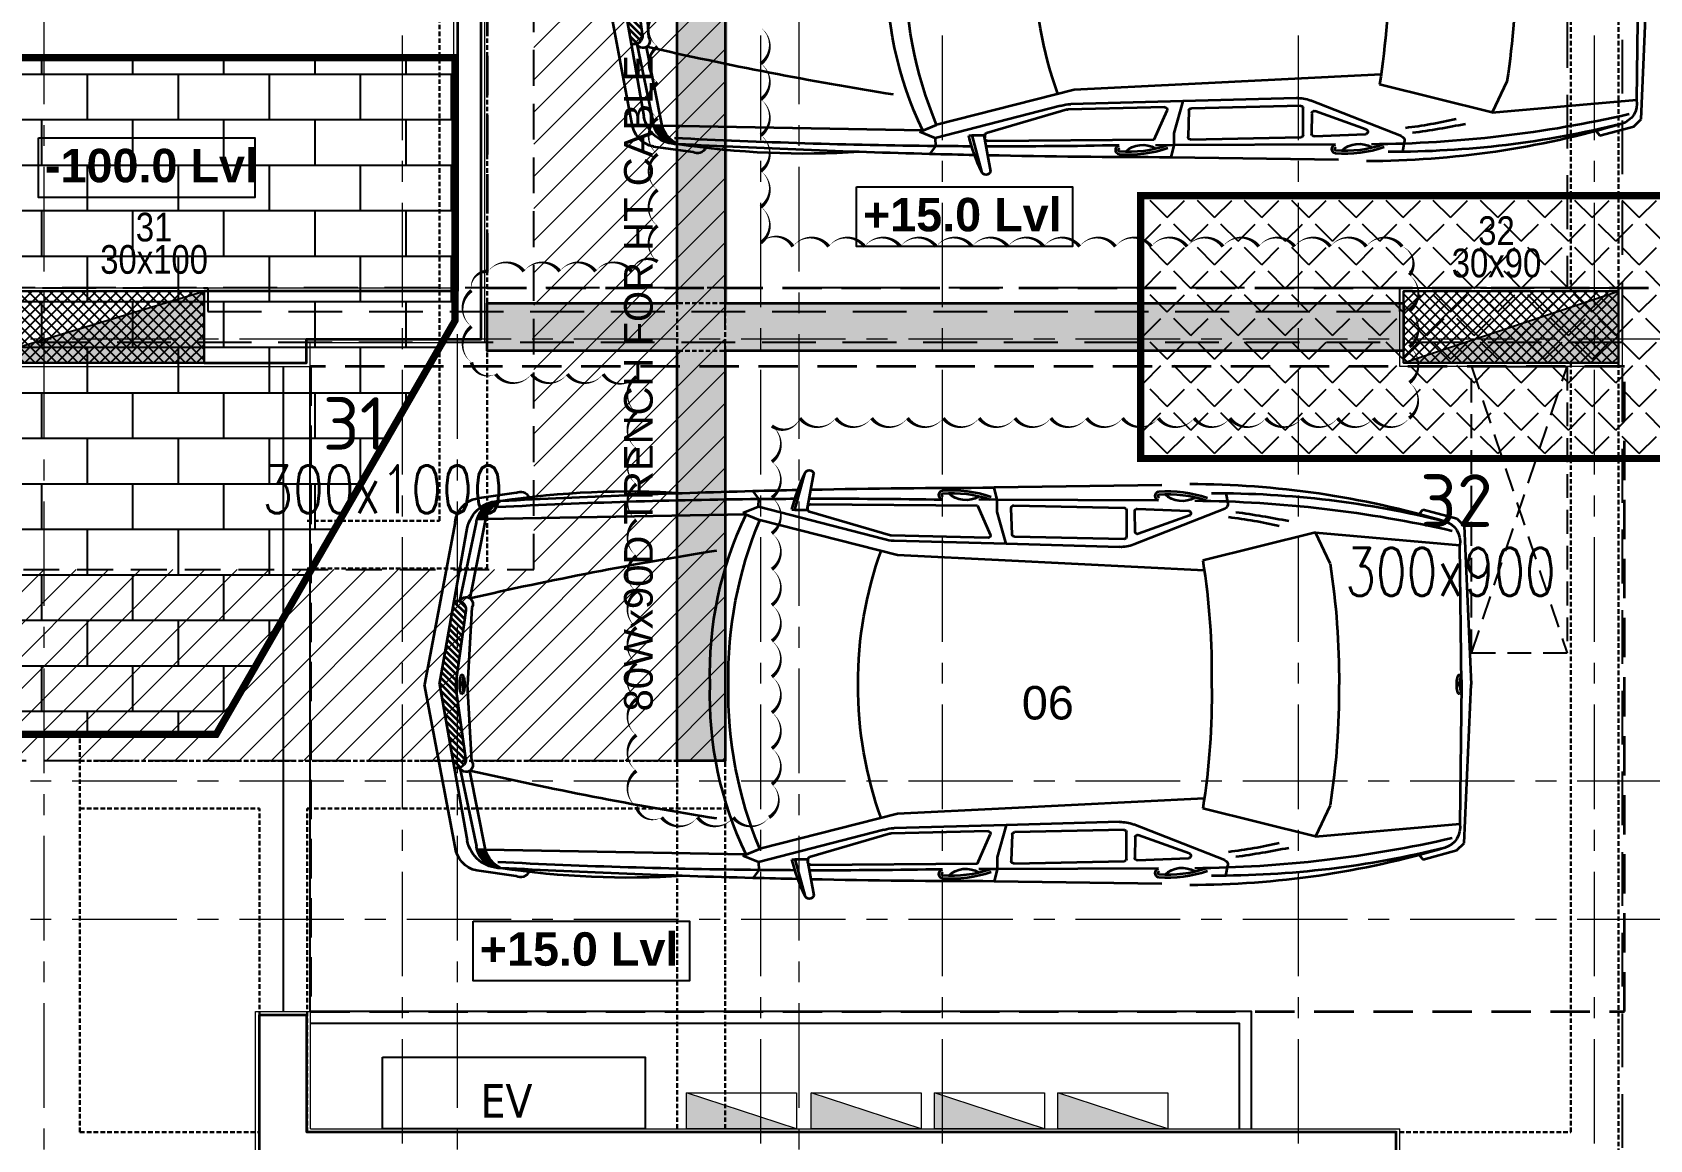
# Model space of a CAD drawing. Header units: millimetres. Extents: x -545754 to 527377, y 134623 to 1871324.
# Drawn here: x 465752 to 472522, y 171085 to 175720 of the extents above; entities that cross this region are included whole.
import ezdxf
from ezdxf.enums import TextEntityAlignment as Align
from ezdxf.xclip import XClip

# ---------------------------------------------------------------- set-up
doc = ezdxf.new("R2010")
doc.units = ezdxf.units.MM
doc.header["$XCLIPFRAME"] = 0
for name, pattern in [('PLINTH BEAM & PILE CAP LEVEL DRAWING   1605.2024$0$CENTER', [2, 1.25, -0.25, 0.25, -0.25]), ('PLINTH BEAM & PILE CAP LEVEL DRAWING   1605.2024$0$DASHDOT', [25.4, 12.7, -6.35, 0, -6.35]), ('PLINTH BEAM & PILE CAP LEVEL DRAWING   1605.2024$0$DASHED', [0.75, 0.5, -0.25]), ('PLINTH BEAM & PILE CAP LEVEL DRAWING   1605.2024$0$HIDDEN', [0.375, 0.25, -0.125]), ('PLINTH BEAM & PILE CAP LEVEL DRAWING   1605.2024$0$HIDDEN2', [4.7625, 3.175, -1.5875])]:
    doc.linetypes.add(name, pattern=pattern)
for name, color, linetype, lineweight in [('Geo Col Hatch', 66, 'Continuous', 5), ('Geo Col Size', 7, 'Continuous', 13), ('Geo Column', 10, 'Continuous', 25), ('Geo-COLUMN-NO', 7, 'Continuous', 30), ('PLINTH BEAM & PILE CAP LEVEL DRAWING   1605.2024$0$-POWER', 8, 'Continuous', 0), ('PLINTH BEAM & PILE CAP LEVEL DRAWING   1605.2024$0$A- WALL', 212, 'Continuous', 35), ('PLINTH BEAM & PILE CAP LEVEL DRAWING   1605.2024$0$A-GRID', 35, 'PLINTH BEAM & PILE CAP LEVEL DRAWING   1605.2024$0$DASHDOT', 5), ('PLINTH BEAM & PILE CAP LEVEL DRAWING   1605.2024$0$A-HATCH', 8, 'Continuous', 5), ('PLINTH BEAM & PILE CAP LEVEL DRAWING   1605.2024$0$A-PARKING', 14, 'Continuous', 35), ('PLINTH BEAM & PILE CAP LEVEL DRAWING   1605.2024$0$A-PLASTER', 22, 'Continuous', 5), ('PLINTH BEAM & PILE CAP LEVEL DRAWING   1605.2024$0$Geo-GRADE BEAM', 1, 'PLINTH BEAM & PILE CAP LEVEL DRAWING   1605.2024$0$HIDDEN2', 30)]:
    doc.layers.add(name, color=color, linetype=linetype, lineweight=lineweight)
for name, color, linetype in [('PLINTH BEAM & PILE CAP LEVEL DRAWING   1605.2024$0$A- COL HATCH', 128, 'Continuous'), ('PLINTH BEAM & PILE CAP LEVEL DRAWING   1605.2024$0$A-COLTEXT', 9, 'Continuous'), ('PLINTH BEAM & PILE CAP LEVEL DRAWING   1605.2024$0$A-DIMENSION', 8, 'Continuous'), ('PLINTH BEAM & PILE CAP LEVEL DRAWING   1605.2024$0$A-NOTS', 8, 'Continuous'), ('PLINTH BEAM & PILE CAP LEVEL DRAWING   1605.2024$0$A-ROOF', 8, 'Continuous'), ('PLINTH BEAM & PILE CAP LEVEL DRAWING   1605.2024$0$A-THIN', 14, 'Continuous'), ('PLINTH BEAM & PILE CAP LEVEL DRAWING   1605.2024$0$GEO-COL', 1, 'Continuous'), ('PLINTH BEAM & PILE CAP LEVEL DRAWING   1605.2024$0$SPILECAP', 128, 'Continuous')]:
    doc.layers.add(name, color=color, linetype=linetype)
doc.styles.add('ISCOPEUR', font='isocpeur.ttf')
doc.styles.add('PLINTH BEAM & PILE CAP LEVEL DRAWING   1605.2024$0$BOLD', font='arialbd.ttf')
doc.styles.add('PLINTH BEAM & PILE CAP LEVEL DRAWING   1605.2024$0$COLTEXT', font='ARIALN.TTF')
doc.styles.add('PLINTH BEAM & PILE CAP LEVEL DRAWING   1605.2024$0$Dimtext', font='arial.ttf')
doc.styles.add('PLINTH BEAM & PILE CAP LEVEL DRAWING   1605.2024$0$Tahoma', font='tahoma.ttf')
doc.styles.add('simplex', font='simplex.shx', dxfattribs={"width": 0.75})
doc.linetypes.add('PLINTH BEAM & PILE CAP LEVEL DRAWING   1605.2024$0$ZIGZAG', pattern='A,0.00254,-5.08,[131,ltypeshp.shx,S=5.08,R=0,X=-5.08,Y=0],-10.16,[131,ltypeshp.shx,S=5.08,R=180,X=5.08,Y=0],-5.08', length=20.32254)
pattern_1 = [(45, (-4759.1833, 45555.23), (-2.24506403, 2.24506403), []), (135, (-4759.1833, 45555.23), (-2.24506403, -2.24506403), [])]

# ---------------------------------------------------------------- blocks, each defined once
blk = doc.blocks.new('PLINTH BEAM & PILE CAP LEVEL DRAWING   1605.2024$0$zw$DF02')
at = {"layer": 'PLINTH BEAM & PILE CAP LEVEL DRAWING   1605.2024$0$Geo-GRADE BEAM', "color": 7, "ltscale": 6}
for p, q in [((5924.9, 33739), (5924.9, 37430)), ((6124.9, 33539), (6124.9, 37430)), ((6920.3, 31195), (6920.3, 37430)), ((7120.3, 31195), (7120.3, 37430)), ((10659.8, 34700), (10659.8, 37430)), ((10859.8, 34700), (10859.8, 37430)), ((6124.9, 34650), (9959.9, 34650)), ((6124.9, 34450), (9959.9, 34450)), ((10659.8, 31180.5), (10659.8, 34400)), ((10859.8, 28950), (10859.8, 34400)), ((5371.2, 33739), (5924.9, 33739)), ((5371.2, 33539), (6124.9, 33539)), ((4419.9, 31180.5), (4419.9, 32845.3)), ((4419.9, 32735), (7131.6, 32735)), ((4419.9, 32535), (5171.2, 32535)), ((5171.2, 31180.5), (5171.2, 32535)), ((5371.2, 31180.5), (5371.2, 32535)), ((5371.2, 32535), (7131.6, 32535)), ((4419.9, 31180.5), (5171.2, 31180.5)), ((5371.2, 31180.5), (10659.8, 31180.5))]:
    blk.add_line(p, q, dxfattribs=at)
blk = doc.blocks.new('PLINTH BEAM & PILE CAP LEVEL DRAWING   1605.2024$0$zw$C37E')
at = {"layer": 'PLINTH BEAM & PILE CAP LEVEL DRAWING   1605.2024$0$SPILECAP', "linetype": 'PLINTH BEAM & PILE CAP LEVEL DRAWING   1605.2024$0$HIDDEN', "ltscale": 35}
h = blk.add_hatch(dxfattribs=at)
h.set_pattern_fill('BRICK', color=85, scale=3, style=0)
h.set_pattern_definition([(0, (-62958.317, 150790.195), (0, 19.05), []), (90, (-62958.317, 150790.195), (-38.1, 2e-15), [19.05, -19.05]), (90, (-62939.267, 150790.195), (-38.1, 2e-15), [-19.05, 19.05])])
h.paths.add_polyline_path([(288.99, 3567.74), (598.99, 3567.74), (598.99, 3457.74), (498.99, 3284.53), (388.99, 3284.53), (288.99, 3457.74)])
h = blk.add_hatch(dxfattribs=at)
h.set_pattern_fill('ANGLE', color=85, scale=2, angle=45, style=0)
h.set_pattern_definition([(45, (0, 0), (-9.87828, 9.87828), [10.16, -3.81]), (135, (0, 0), (-9.87828, -9.87828), [10.16, -3.81])])
h.paths.add_polyline_path([(885.99, 3510), (885.99, 3400), (1195.99, 3400), (1195.99, 3510)])
at = {"layer": 'PLINTH BEAM & PILE CAP LEVEL DRAWING   1605.2024$0$SPILECAP', "color": 4, "linetype": 'PLINTH BEAM & PILE CAP LEVEL DRAWING   1605.2024$0$HIDDEN', "ltscale": 35, "const_width": 3}
for points in [[(288.99, 3567.74), (598.99, 3567.74), (598.99, 3457.74), (498.99, 3284.53), (388.99, 3284.53), (288.99, 3457.74)], [(885.99, 3510), (1195.99, 3510), (1195.99, 3400), (885.99, 3400)]]:
    blk.add_lwpolyline(points, close=True, dxfattribs=at)
at = {"layer": 'PLINTH BEAM & PILE CAP LEVEL DRAWING   1605.2024$0$SPILECAP', "color": 4}
blk.add_lwpolyline([(424.62, 3534.2), (515.13, 3534.2), (515.13, 3509.25), (424.62, 3509.25)], close=True, dxfattribs=at)
at = {"layer": 'PLINTH BEAM & PILE CAP LEVEL DRAWING   1605.2024$0$SPILECAP', "color": 4, "extrusion": (-1.19514e-08, -5.97016e-09, 1), "style": 'PLINTH BEAM & PILE CAP LEVEL DRAWING   1605.2024$0$BOLD'}
blk.add_text('-100.0 Lvl', height=14, rotation=6839.99994, dxfattribs=at).set_placement((427.34, 3515.61, 0))
blk = doc.blocks.new('PLINTH BEAM & PILE CAP LEVEL DRAWING   1605.2024$0$ngfgrid')
at = {"layer": 'PLINTH BEAM & PILE CAP LEVEL DRAWING   1605.2024$0$A-GRID', "linetype": 'PLINTH BEAM & PILE CAP LEVEL DRAWING   1605.2024$0$CENTER', "ltscale": 35}
for p, q in [((77799.36, -151036.89), (77799.36, -146793.69)), ((77949.36, -151036.89), (77949.36, -146793.69)), ((78025.36, -151036.89), (78025.36, -146793.69)), ((78174.36, -151036.89), (78174.36, -146793.69)), ((78298.36, -151036.89), (78298.36, -146793.69)), ((77649.36, -151021.89), (77649.36, -146808.69)), ((77822.36, -151021.89), (77822.36, -146808.69)), ((77965.36, -151021.89), (77965.36, -146808.69)), ((78544.86, -147340.19), (75455.42, -147340.19)), ((78544.86, -147525.19), (75455.42, -147525.19)), ((78544.86, -147583.19), (75455.42, -147583.19))]:
    blk.add_line(p, q, dxfattribs=at)
blk = doc.blocks.new('PLINTH BEAM & PILE CAP LEVEL DRAWING   1605.2024$0$LVDB')
at = {"layer": 'PLINTH BEAM & PILE CAP LEVEL DRAWING   1605.2024$0$-POWER'}
h = blk.add_hatch(color=250, dxfattribs=at)
h.dxf.hatch_style = 1
h.paths.add_polyline_path([(-230, 0), (230, -150), (230, 0)])
at = {"layer": 'PLINTH BEAM & PILE CAP LEVEL DRAWING   1605.2024$0$-POWER', "color": 0}
blk.add_lwpolyline([(-230, 0), (230, 0), (230, -150), (-230, -150)], close=True, dxfattribs=at)
blk.add_lwpolyline([(-230, 0), (230, -150)], dxfattribs=at)
blk = doc.blocks.new('PLINTH BEAM & PILE CAP LEVEL DRAWING   1605.2024$0$TYP COL')
at = {"layer": 'PLINTH BEAM & PILE CAP LEVEL DRAWING   1605.2024$0$A- COL HATCH', "ltscale": 0.3}
h = blk.add_hatch(dxfattribs=at)
h.set_pattern_fill('ANSI37', color=256, style=0)
h.set_pattern_definition(pattern_1)
h.paths.add_polyline_path([(87747.31, -101764.97), (87747.31, -101794.97), (87647.31, -101794.97), (87647.31, -101764.97)])
h = blk.add_hatch(dxfattribs=at)
h.set_pattern_fill('ANSI37', color=256, style=0)
h.set_pattern_definition(pattern_1)
h.paths.add_polyline_path([(88339.31, -101764.97), (88249.31, -101764.97), (88249.31, -101794.97), (88339.31, -101794.97)])
at = {"layer": 'PLINTH BEAM & PILE CAP LEVEL DRAWING   1605.2024$0$GEO-COL', "linetype": 'Continuous', "ltscale": 0.1}
for points in [[(87747.31, -101764.97), (87747.31, -101794.97), (87647.31, -101794.97), (87647.31, -101764.97)], [(88339.31, -101764.97), (88339.31, -101794.97), (88249.31, -101794.97), (88249.31, -101764.97)]]:
    blk.add_lwpolyline(points, close=True, dxfattribs=at)
blk = doc.blocks.new('PLINTH BEAM & PILE CAP LEVEL DRAWING   1605.2024$0$hhn')
at = {"ltscale": 17}
for p, q in [((75065.79, -4234.39), (75127.61, -4222.77)), ((75189.42, -4234.39), (75127.61, -4222.77)), ((75127.61, -4228.45), (75095.86, -4234.07)), ((75102.63, -4238), (75098.27, -4233.65)), ((75104.76, -4237.7), (75100.34, -4233.28)), ((75106.89, -4237.4), (75102.4, -4232.91)), ((75109.02, -4237.11), (75104.46, -4232.55)), ((75111.15, -4236.81), (75106.52, -4232.18)), ((75113.28, -4236.51), (75108.59, -4231.82)), ((75115.41, -4236.21), (75110.65, -4231.46)), ((75117.54, -4235.92), (75112.71, -4231.09)), ((75119.67, -4235.62), (75114.78, -4230.72)), ((75121.8, -4235.32), (75116.84, -4230.36)), ((75123.93, -4235.02), (75118.9, -4229.99)), ((75126.06, -4234.73), (75120.96, -4229.63)), ((75128.39, -4234.62), (75123.03, -4229.26)), ((75131.21, -4235.01), (75125.09, -4228.9)), ((75134.03, -4235.41), (75127.15, -4228.53)), ((75127.61, -4228.45), (75159.36, -4234.07)), ((75136.85, -4235.8), (75129.91, -4228.86)), ((75139.68, -4236.2), (75132.86, -4229.38)), ((75142.5, -4236.59), (75135.81, -4229.9)), ((75145.32, -4236.99), (75138.76, -4230.43)), ((75148.14, -4237.38), (75141.71, -4230.95)), ((75150.97, -4237.77), (75144.66, -4231.47)), ((75153.79, -4238.17), (75147.61, -4231.99)), ((75156.5, -4238.46), (75150.56, -4232.51)), ((75158.24, -4237.77), (75153.51, -4233.04)), ((75159.28, -4236.38), (75156.46, -4233.56)), ((75095.87, -4236.2), (75065.93, -4242.48)), ((75095.86, -4234.07), (75068.18, -4238.97)), ((75098.11, -4238.34), (75095.82, -4236.05)), ((75100.49, -4238.3), (75096.21, -4234.01)), ((75098.25, -4240.79), (75127.61, -4239.13)), ((75099.37, -4238.46), (75127.61, -4234.51)), ((75127.61, -4237.04), (75124.81, -4237.59)), ((75155.85, -4238.46), (75127.61, -4234.51)), ((75127.61, -4236.12), (75127.61, -4237.04)), ((75127.61, -4236.12), (75127.61, -4237.04)), ((75127.61, -4237.04), (75130.41, -4237.59)), ((75156.96, -4240.79), (75127.61, -4239.13)), ((75159.35, -4236.2), (75189.29, -4242.48)), ((75159.36, -4234.07), (75187.04, -4238.97)), ((75054.62, -4257.69), (75056.69, -4242.63)), ((75061.21, -4247.58), (75059.72, -4246.09)), ((75061.69, -4247.25), (75060.09, -4245.65)), ((75062.2, -4246.95), (75060.48, -4245.23)), ((75062.73, -4246.67), (75060.9, -4244.84)), ((75063.28, -4246.41), (75061.34, -4244.47)), ((75063.86, -4246.18), (75061.8, -4244.12)), ((75064.47, -4245.98), (75062.29, -4243.8)), ((75062.8, -4345.24), (75064.61, -4245.93)), ((75064.62, -4245.32), (75062.81, -4243.51)), ((75064.63, -4244.52), (75063.35, -4243.24)), ((75064.64, -4243.73), (75063.92, -4243)), ((75064.66, -4242.93), (75064.52, -4242.8)), ((75064.61, -4245.93), (75094.73, -4239.98)), ((75064.61, -4245.93), (75064.66, -4242.76)), ((75064.61, -4245.93), (75064.61, -4245.93)), ((75190.61, -4245.93), (75160.48, -4239.98)), ((75190.61, -4245.93), (75190.55, -4242.76)), ((75197.39, -4250.2), (75190.57, -4243.38)), ((75193.84, -4247.46), (75190.58, -4244.2)), ((75192.01, -4246.44), (75190.59, -4245.03)), ((75190.73, -4245.97), (75190.61, -4245.85)), ((75192.42, -4345.24), (75190.61, -4245.93)), ((75190.61, -4245.93), (75190.61, -4245.93)), ((75197.1, -4249.11), (75190.84, -4242.84)), ((75196.54, -4247.73), (75192.21, -4243.41)), ((75200.59, -4257.69), (75198.53, -4242.63)), ((75057.81, -4251.46), (75057.67, -4251.33)), ((75058.11, -4250.95), (75057.76, -4250.6)), ((75058.42, -4250.45), (75057.89, -4249.92)), ((75058.75, -4249.98), (75058.06, -4249.28)), ((75059.11, -4249.53), (75058.26, -4248.68)), ((75059.49, -4249.09), (75058.5, -4248.11)), ((75059.89, -4248.68), (75058.77, -4247.56)), ((75060.31, -4248.3), (75059.06, -4247.05)), ((75060.75, -4247.93), (75059.38, -4246.55)), ((75197.53, -4251.15), (75196.73, -4250.36)), ((75059.94, -4349.98), (75062.31, -4344.06)), ((75062.31, -4344.06), (75064.97, -4350.51)), ((75192.9, -4344.06), (75190.24, -4350.51)), ((75195.27, -4349.98), (75192.9, -4344.06)), ((75056.9, -4350.08), (75053.87, -4347.83)), ((75059.94, -4349.98), (75056.9, -4350.08)), ((75072.25, -4397.75), (75059.94, -4349.98)), ((75078.32, -4402.94), (75064.97, -4350.51)), ((75176.89, -4402.94), (75190.24, -4350.51)), ((75182.97, -4397.75), (75195.27, -4349.98)), ((75195.27, -4349.98), (75198.31, -4350.08)), ((75198.31, -4350.08), (75201.35, -4347.83)), ((75060.99, -4362.73), (75061.01, -4363.89)), ((75194.23, -4362.73), (75194.21, -4363.89)), ((75061.01, -4363.89), (75047.2, -4367.58)), ((75061.09, -4368.51), (75047.26, -4371.05)), ((75061.01, -4368.83), (75059.86, -4368.83)), ((75061.01, -4363.89), (75061.09, -4368.51)), ((75194.21, -4363.89), (75194.13, -4368.51)), ((75194.13, -4368.51), (75207.95, -4371.05)), ((75194.21, -4363.89), (75208.01, -4367.58)), ((75194.21, -4368.83), (75195.35, -4368.83)), ((75058.95, -4369.76), (75059.39, -4433.39)), ((75070.79, -4400.3), (75061.88, -4369.47)), ((75184.42, -4400.3), (75193.34, -4369.47)), ((75196.27, -4369.76), (75195.83, -4433.39)), ((75071.71, -4437.44), (75070.84, -4400.55)), ((75074.07, -4444.3), (75072.93, -4401.66)), ((75080.37, -4443.99), (75078.32, -4402.94)), ((75174.85, -4443.99), (75176.89, -4402.94)), ((75181.15, -4444.3), (75182.29, -4401.66)), ((75183.5, -4437.44), (75184.38, -4400.55)), ((75057.22, -4440.9), (75057.19, -4433.94)), ((75059.39, -4433.39), (75070.42, -4438.29)), ((75195.83, -4433.39), (75184.79, -4438.29)), ((75197.99, -4440.9), (75198.03, -4433.94)), ((75051.69, -4503.62), (75052.61, -4439.8)), ((75057.28, -4440.9), (75052.61, -4439.8)), ((75057.55, -4502.44), (75057.22, -4440.9)), ((75061.86, -4440.9), (75057.28, -4440.9)), ((75074.07, -4444.3), (75061.86, -4440.9)), ((75181.15, -4444.3), (75193.36, -4440.9)), ((75193.36, -4440.9), (75197.94, -4440.9)), ((75197.66, -4502.44), (75197.99, -4440.9)), ((75197.94, -4440.9), (75202.61, -4439.8)), ((75203.52, -4503.62), (75202.61, -4439.8)), ((75059.41, -4447.25), (75060.28, -4489.27)), ((75070.47, -4446.66), (75060.42, -4446.32)), ((75072.22, -4489.26), (75071.29, -4447.58)), ((75075.23, -4487.57), (75074.07, -4444.3)), ((75084.15, -4519.85), (75080.37, -4443.99)), ((75171.07, -4519.85), (75174.85, -4443.99)), ((75179.99, -4487.57), (75181.15, -4444.3)), ((75183, -4489.26), (75183.93, -4447.58)), ((75184.75, -4446.66), (75194.8, -4446.32)), ((75195.81, -4447.25), (75194.93, -4489.27)), ((75061.2, -4490.17), (75071.3, -4490.17)), ((75194.02, -4490.17), (75183.92, -4490.17)), ((75060.64, -4494.33), (75061.43, -4513.88)), ((75060.66, -4527.66), (75074.28, -4492.95)), ((75069.39, -4493.48), (75061.57, -4493.37)), ((75063.2, -4514.16), (75070.24, -4494.71)), ((75194.55, -4527.66), (75180.94, -4492.95)), ((75192.02, -4514.16), (75184.98, -4494.71)), ((75185.83, -4493.48), (75193.65, -4493.37)), ((75194.57, -4494.33), (75193.79, -4513.88)), ((75069.74, -4562.17), (75080.4, -4519.27)), ((75185.47, -4562.17), (75174.82, -4519.27)), ((75054.73, -4528.09), (75058.63, -4528.8)), ((75200.48, -4528.09), (75196.59, -4528.8)), ((75081.57, -4567.83), (75069.74, -4562.17)), ((75069.74, -4562.17), (75074.49, -4617.19)), ((75173.65, -4567.83), (75185.47, -4562.17)), ((75185.47, -4562.17), (75180.73, -4617.19)), ((75062.64, -4601.76), (75060.94, -4603.26)), ((75060.94, -4603.26), (75064.43, -4616.13)), ((75194.28, -4603.26), (75190.79, -4616.13)), ((75192.58, -4601.76), (75194.28, -4603.26)), ((75064.43, -4616.13), (75067.14, -4618.92)), ((75067.14, -4618.92), (75127.61, -4621.58)), ((75127.61, -4617.91), (75074.49, -4617.19)), ((75127.61, -4616.99), (75124.81, -4617.55)), ((75127.61, -4616.08), (75127.61, -4616.99)), ((75127.61, -4616.08), (75127.61, -4616.99)), ((75127.61, -4616.99), (75130.41, -4617.55)), ((75127.61, -4617.91), (75180.73, -4617.19)), ((75188.08, -4618.92), (75127.61, -4621.58)), ((75190.79, -4616.13), (75188.08, -4618.92))]:
    blk.add_line(p, q, dxfattribs=at)
at = {"color": 22, "linetype": 'PLINTH BEAM & PILE CAP LEVEL DRAWING   1605.2024$0$DASHED', "ltscale": 30}
blk.add_lwpolyline([(75006.47, -4679.96), (75006.47, -4179.28), (75252.26, -4179.28), (75252.26, -4679.96)], close=True, dxfattribs=at)
at = {"ltscale": 17}
for centre, radius, start, end in [((75066.81, -4244.67), 10.32, 95.6365, 168.63725), ((75070.67, -4251.76), 13.03, 101.02217, 180.16124), ((75096.91, -4238.58), 2.59, 113.66332, 301.36879), ((75099.03, -4235.13), 3.34, 161.60124, 275.77498), ((75124.25, -4237), 0.307, 120.31833, 179.23625), ((75124.25, -4237), 0.308, 179.22984, 238.07695), ((75125.87, -4234.4), 3.37, 238.11042, 255.1813), ((75125.8, -4239.64), 3.37, 103.25127, 120.33597), ((75126.99, -4230.15), 7.76, 255.18346, 263.30333), ((75126.81, -4243.91), 7.76, 95.13392, 103.25858), ((75127.79, -4223.34), 14.62, 263.30508, 269.27176), ((75127.42, -4250.77), 14.64, 89.27014, 95.13237), ((75127.8, -4250.77), 14.64, 84.86764, 90.72987), ((75127.42, -4223.34), 14.62, 270.72823, 276.69492), ((75128.41, -4243.91), 7.76, 76.74143, 84.86609), ((75128.22, -4230.15), 7.76, 276.69667, 284.81654), ((75129.42, -4239.64), 3.37, 59.66283, 76.75382), ((75129.34, -4234.4), 3.37, 284.8187, 301.88958), ((75130.96, -4237), 0.307, 0.76375, 59.68167), ((75130.96, -4237), 0.308, 301.92305, 0.77014), ((75156.18, -4235.13), 3.34, 264.22589, 18.3964), ((75158.31, -4238.58), 2.59, 238.63208, 66.3358), ((75184.55, -4251.76), 13.03, 359.8388, 78.97727), ((75188.41, -4244.67), 10.32, 11.36278, 84.36289), ((75067.72, -4256.7), 11.21, 106.15092, 154.0509), ((75067.38, -4252.11), 9.74, 106.19981, 178.16023), ((75067.39, -4252.14), 9.78, 98.59169, 106.18643), ((76505.73, -4561.96), 1447.27, 167.14583, 170.94257), ((73749.7, -4561.92), 1447.05, 9.05715, 12.85444), ((75187.83, -4252.14), 9.77, 73.81298, 81.41065), ((75187.84, -4252.11), 9.74, 1.83844, 73.80151), ((75187.49, -4256.7), 11.21, 25.94767, 73.85051), ((78725.94, -4444.14), 3673.34, 176.99851, 178.49767), ((75380, -4300.4), 326, 171.42607, 183.65411), ((77528.19, -4375.59), 2471.42, 177.10116, 179.40853), ((72727, -4375.59), 2471.45, 0.59152, 2.89886), ((71529.25, -4444.14), 3673.36, 1.50231, 3.00148), ((74875.22, -4300.4), 325.99, 356.34584, 8.57396), ((75057.58, -4259.37), 3.4, 150.29607, 246.35454), ((75197.64, -4259.37), 3.4, 293.64546, 29.70391), ((75123.15, -4470.74), 139.25, 88.16556, 115.68256), ((75132.07, -4470.74), 139.25, 64.31744, 91.83445), ((75124.7, -4493.53), 155, 88.92551, 112.66625), ((75130.51, -4493.53), 155, 67.33376, 91.0745), ((78725.94, -4444.14), 3673.34, 178.49767, 178.76532), ((77528.19, -4375.59), 2471.42, 179.40853, 179.7286), ((72727, -4375.59), 2471.45, 0.27165, 0.59152), ((71529.25, -4444.14), 3673.36, 1.23465, 1.50231), ((75077.75, -4432.36), 71.62, 103.53013, 115.24175), ((75177.47, -4432.36), 71.62, 64.75825, 76.46987), ((75047.81, -4369.31), 1.83, 109.3865, 252.51491), ((77528.19, -4375.59), 2471.42, 179.85447, 181.03042), ((75059.86, -4369.74), 0.916, 90.00426, 181.2147), ((75061.01, -4369.74), 0.916, 17.68273, 90.00694), ((75194.21, -4369.74), 0.916, 90.00343, 162.30691), ((75195.35, -4369.74), 0.916, 358.78529, 89.99575), ((72726.72, -4375.59), 2471.72, 358.96965, 0.14572), ((75207.41, -4369.31), 1.83, 287.48509, 70.6135), ((78725.94, -4444.14), 3673.34, 178.84238, 179.9323), ((71529.95, -4444.13), 3672.66, 0.06764, 1.15771), ((75126.25, -4532.68), 144.68, 89.46157, 110.15897), ((75128.97, -4532.68), 144.68, 69.84104, 90.53843), ((75059.19, -4402.03), 13.74, 1.53654, 18.1277), ((75196.03, -4402.03), 13.74, 161.87228, 178.46344), ((75069.92, -4400.58), 0.919, 1.37382, 17.64371), ((75185.3, -4400.58), 0.919, 162.35629, 178.62617), ((75100.28, -4423.51), 46.72, 175.72855, 198.86929), ((75055.43, -4420.54), 1.81, 16.14449, 163.85551), ((75100.28, -4423.51), 45.62, 175.72848, 198.86913), ((75047.69, -4429.01), 9.69, 329.41416, 43.81875), ((75055.43, -4420.54), 0.712, 16.14006, 163.85992), ((75207.53, -4429.01), 9.69, 136.18285, 210.58424), ((75199.79, -4420.54), 1.81, 16.14449, 163.85551), ((75154.93, -4423.51), 45.62, 341.13102, 4.27138), ((75199.79, -4420.54), 0.712, 16.14006, 163.85992), ((75154.93, -4423.51), 46.72, 341.13152, 4.27119), ((75070.8, -4437.46), 0.916, 246.03841, 1.36994), ((75184.42, -4437.46), 0.916, 178.63722, 293.9582), ((75060.32, -4447.23), 0.916, 84.088, 181.19727), ((75070.37, -4447.57), 0.916, 359.37503, 84.10251), ((75184.84, -4447.57), 0.916, 95.90853, 180.61391), ((75194.89, -4447.23), 0.916, 358.80272, 95.912), ((75061.2, -4489.25), 0.916, 181.19713, 269.99566), ((75061.2, -4489.25), 0.916, 181.19713, 269.99566), ((75061.2, -4489.25), 0.916, 181.19713, 269.99566), ((75071.3, -4489.25), 0.916, 269.9976, 359.39178), ((75061.49, -4487.94), 13.74, 338.57405, 1.53228), ((75193.72, -4487.94), 13.74, 178.46772, 201.42594), ((75183.92, -4489.25), 0.916, 180.6082, 270.00243), ((75194.02, -4489.25), 0.916, 270.00437, 358.80285), ((75194.02, -4489.25), 0.916, 270.00437, 358.80285), ((75194.02, -4489.25), 0.916, 270.00437, 358.80285), ((75061.56, -4494.29), 0.916, 89.21345, 182.28267), ((75069.38, -4494.4), 0.916, 340.10715, 89.21776), ((75185.84, -4494.4), 0.916, 90.78225, 199.89283), ((75193.66, -4494.29), 0.916, 357.71735, 90.78656), ((75100.67, -4505.92), 46.72, 175.72881, 198.86847), ((75055.81, -4502.94), 1.81, 16.14449, 163.85551), ((75100.67, -4505.92), 45.62, 175.72885, 198.86811), ((75048.07, -4511.41), 9.69, 329.41386, 43.81916), ((75055.81, -4502.94), 0.712, 16.14006, 163.85992), ((75207.15, -4511.41), 9.69, 136.18084, 210.58612), ((75199.4, -4502.94), 1.81, 16.14449, 163.85551), ((75154.55, -4505.92), 45.62, 341.13102, 4.27138), ((75199.4, -4502.94), 0.712, 16.14006, 163.85992), ((75154.55, -4505.92), 46.72, 341.13152, 4.27119), ((75393.58, -4513.83), 342.42, 180.07747, 196.58445), ((75516.84, -4512.22), 459.31, 180.49848, 192.84946), ((75062.34, -4513.85), 0.916, 182.28201, 340.10357), ((74738.37, -4512.22), 459.31, 347.15066, 359.50158), ((74861.64, -4513.83), 342.42, 343.41553, 359.92251), ((75192.88, -4513.85), 0.916, 199.89535, 357.71904), ((75418.69, -4523.98), 363.99, 179.78124, 193.92467), ((75122.94, -4254), 268.66, 260.88885, 270.99508), ((75132.28, -4254.02), 268.65, 269.00484, 279.11147), ((74836.52, -4523.98), 363.99, 346.07548, 0.2187), ((75058.95, -4527), 1.83, 259.68994, 338.99132), ((75245.39, -4507.03), 182.95, 186.93687, 193.07084), ((75009.83, -4507.03), 182.95, 346.9292, 353.06301), ((75196.26, -4527), 1.83, 201.00867, 280.31006), ((75376.64, -4489.42), 317.57, 187.67696, 191.37195), ((74878.69, -4489.44), 317.46, 348.62759, 352.32398), ((75126.02, -4275.36), 295.83, 261.35842, 270.30766), ((75129.2, -4275.37), 295.81, 269.6922, 278.64191), ((75073.08, -4609.31), 8, 196.37807, 280.13422), ((75182.14, -4609.31), 8, 259.86577, 343.62191), ((75124.25, -4616.95), 0.307, 120.31833, 179.23625), ((75124.25, -4616.95), 0.308, 179.22984, 238.07695), ((75125.87, -4614.35), 3.37, 238.11042, 255.1813), ((75125.8, -4619.59), 3.37, 103.25127, 120.33597), ((75126.99, -4610.1), 7.76, 255.18346, 263.30333), ((75126.81, -4623.86), 7.76, 95.13392, 103.25858), ((75127.79, -4603.29), 14.62, 263.30508, 269.27176), ((75127.42, -4630.72), 14.64, 89.27014, 95.13237), ((75127.8, -4630.72), 14.64, 84.86764, 90.72987), ((75127.42, -4603.29), 14.62, 270.72823, 276.69492), ((75128.41, -4623.86), 7.76, 76.74143, 84.86609), ((75128.22, -4610.1), 7.76, 276.69667, 284.81654), ((75129.42, -4619.59), 3.37, 59.66283, 76.75382), ((75129.34, -4614.35), 3.37, 284.8187, 301.88958), ((75130.96, -4616.95), 0.307, 0.76375, 59.68167), ((75130.96, -4616.95), 0.308, 301.92305, 0.77014)]:
    blk.add_arc(centre, radius, start, end, dxfattribs=at)
blk = doc.blocks.new('PLINTH BEAM & PILE CAP LEVEL DRAWING   1605.2024')
at = {"layer": 'PLINTH BEAM & PILE CAP LEVEL DRAWING   1605.2024$0$A- WALL', "linetype": 'ByBlock'}
h = blk.add_hatch(dxfattribs=at)
h.set_pattern_fill('ANGLE', color=3)
h.set_pattern_definition([(0, (70721.356, -142828.046), (0, 6.985), [5.08, -1.905]), (90, (70721.356, -142828.046), (-6.985, 4e-16), [5.08, -1.905])])
h.paths.add_polyline_path([(52808.79, -147615.44), (52789.26, -147615.44), (52789.26, -148216.69), (52808.79, -148216.69)])
h.paths.add_polyline_path([(55232.27, -149504.19), (55252.27, -149504.19), (55252.27, -148960.69), (55232.27, -148960.69)])
h.paths.add_polyline_path([(54653.27, -149816.69), (55180.77, -149816.69), (55180.77, -149836.69), (54653.27, -149836.69)])
h.paths.add_polyline_path([(54535.77, -150187.19), (54515.77, -150187.19), (54515.77, -149816.69), (54535.77, -149816.69)])
h.paths.add_polyline_path([(54414.27, -147040.19), (54756.77, -147040.15), (54756.77, -147020.15), (54414.27, -147020.19)])
h.paths.add_polyline_path([(55170.77, -149816.69), (55150.77, -149816.69), (55150.77, -149529.19), (55170.77, -149529.19)])
h.paths.add_polyline_path([(54484.27, -148934.19), (54484.27, -148954.19)])
h.paths.add_polyline_path([(55003.44, -147325.19), (55002.3, -147325.19), (55002.3, -147047.19), (55003.44, -147047.19)])
h.paths.add_polyline_path([(55002.3, -147345.19), (55284.77, -147345.19)])
h = blk.add_hatch(dxfattribs=at)
h.set_pattern_fill('ANGLE', color=2)
h.set_pattern_definition([(0, (0, 0), (0, 6.985), [5.08, -1.905]), (90, (0, 0), (-6.985, 4e-16), [5.08, -1.905])])
h.paths.add_polyline_path([(54827.27, -147027.19), (55286.27, -147027.19), (55286.27, -147047.19), (55002.3, -147047.19), (55002.3, -147325.19), (55286.27, -147325.19), (55286.27, -147345.19), (55002.3, -147345.19), (55002.3, -147516.69), (54982.3, -147516.69), (54982.3, -147345.19), (54902.77, -147345.19), (54902.77, -147325.19), (54982.3, -147325.19), (54982.3, -147047.19), (54827.27, -147047.19)])
at = {"layer": 'PLINTH BEAM & PILE CAP LEVEL DRAWING   1605.2024$0$A-HATCH', "ltscale": 0.3}
h = blk.add_hatch(dxfattribs=at)
h.set_pattern_fill('ANSI31', color=22, scale=3, style=0)
h.set_pattern_definition([(45, (-33090.34, 8167.2), (-6.7351921, 6.7351921), [])])
h.paths.add_polyline_path([(54551.11, -147436.69), (54922.23, -147436.69), (54922.23, -147027.19), (55002.23, -147027.19), (55002.23, -147516.69), (54551.11, -147516.69)])
at = {"layer": 'PLINTH BEAM & PILE CAP LEVEL DRAWING   1605.2024$0$A- WALL', "color": 2, "linetype": 'ByBlock'}
blk.add_lwpolyline([(55017.27, -147209.91, 0, 1.5, -0.5), (55017.27, -147224.91, 0, 1.5, -0.5), (55017.27, -147239.91, 0, 1.5, -0.5), (55017.27, -147254.91, 0, 1.5, -0.5), (55017.27, -147269.91, 0, 1.5, -0.5), (55017.27, -147284.91, 0, 1.5, -0.5), (55017.27, -147299.91, 0, 1.5, -0.5), (55030.7, -147301.47, 0, 1.5, -0.5), (55045.7, -147301.47, 0, 1.5, -0.5), (55060.7, -147301.47, 0, 1.5, -0.5), (55075.7, -147301.47, 0, 1.5, -0.5), (55090.7, -147301.47, 0, 1.5, -0.5), (55105.7, -147301.47, 0, 1.5, -0.5), (55120.7, -147301.47, 0, 1.5, -0.5), (55135.7, -147301.47, 0, 1.5, -0.5), (55150.7, -147301.47, 0, 1.5, -0.5), (55165.7, -147301.47, 0, 1.5, -0.5), (55180.7, -147301.47, 0, 1.5, -0.5), (55195.7, -147301.47, 0, 1.5, -0.5), (55210.7, -147301.47, 0, 1.5, -0.5), (55225.7, -147301.47, 0, 1.5, -0.5), (55240.7, -147301.47, 0, 1.5, -0.5), (55255.7, -147301.47, 0, 1.5, -0.5), (55270.7, -147301.47, 0, 1.5, -0.5), (55285.7, -147301.47, 0, 1.5, -0.5), (55288.76, -147313.42, 0, 1.5, -0.5), (55288.76, -147328.42, 0, 1.5, -0.5), (55288.76, -147343.42, 0, 1.5, -0.5), (55288.76, -147358.42, 0, 1.5, -0.5), (55288.62, -147373.29, 0, 1.5, -0.5), (55273.62, -147373.29, 0, 1.5, -0.5), (55258.62, -147373.29, 0, 1.5, -0.5), (55243.62, -147373.29, 0, 1.5, -0.5), (55228.62, -147373.29, 0, 1.5, -0.5), (55213.62, -147373.29, 0, 1.5, -0.5), (55198.62, -147373.29, 0, 1.5, -0.5), (55183.62, -147373.29, 0, 1.5, -0.5), (55168.62, -147373.29, 0, 1.5, -0.5), (55153.62, -147373.29, 0, 1.5, -0.5), (55138.62, -147373.29, 0, 1.5, -0.5), (55123.62, -147373.29, 0, 1.5, -0.5), (55108.62, -147373.29, 0, 1.5, -0.5), (55093.62, -147373.29, 0, 1.5, -0.5), (55078.62, -147373.29, 0, 1.5, -0.5), (55063.62, -147373.29, 0, 1.5, -0.5), (55048.62, -147373.29, 0, 1.5, -0.5), (55033.62, -147373.29, 0, 1.5, -0.5), (55021.89, -147376.55, 0, 1.5, -0.5), (55021.89, -147391.55, 0, 1.5, -0.5), (55021.89, -147406.55, 0, 1.5, -0.5), (55021.89, -147421.55, 0, 1.5, -0.5), (55021.89, -147436.55, 0, 1.5, -0.5), (55021.89, -147451.55, 0, 1.5, -0.5), (55021.89, -147466.55, 0, 1.5, -0.5), (55021.89, -147481.55, 0, 1.5, -0.5), (55021.89, -147496.55, 0, 1.5, -0.5), (55021.89, -147511.55, 0, 1.5, -0.5), (55021.89, -147526.55, 0, 1.5, -0.5), (55020.72, -147540.38, 0, 1.5, -0.5), (55005.72, -147540.38, 0, 1.5, -0.5), (54990.72, -147540.38, 0, 1.5, -0.5), (54975.72, -147540.38, 0, 1.5, -0.5), (54965.18, -147535.92, 0, 1.5, -0.5), (54965.18, -147520.92, 0, 1.5, -0.5), (54965.18, -147505.92, 0, 1.5, -0.5), (54965.18, -147490.92, 0, 1.5, -0.5), (54965.18, -147475.92, 0, 1.5, -0.5), (54965.18, -147460.92, 0, 1.5, -0.5), (54965.18, -147445.92, 0, 1.5, -0.5), (54965.18, -147430.92, 0, 1.5, -0.5), (54965.18, -147415.92, 0, 1.5, -0.5), (54965.18, -147400.92, 0, 1.5, -0.5), (54965.18, -147385.92, 0, 1.5, -0.5), (54965.18, -147370.92, 0, 1.5, -0.5), (54965.18, -147355.92, 0, 1.5, -0.5), (54951.23, -147354.87, 0, 1.5, -0.5), (54936.23, -147354.87, 0, 1.5, -0.5), (54921.23, -147354.87, 0, 1.5, -0.5), (54906.23, -147354.87, 0, 1.5, -0.5), (54896.17, -147349.93, 0, 1.5, -0.5), (54896.17, -147334.93, 0, 1.5, -0.5), (54896.17, -147319.93, 0, 1.5, -0.5), (54903.1, -147311.86, 0, 1.5, -0.5), (54918.1, -147311.86, 0, 1.5, -0.5), (54933.1, -147311.86, 0, 1.5, -0.5), (54948.1, -147311.86, 0, 1.5, -0.5), (54963.1, -147311.86, 0, 1.5, -0.5), (54974.04, -147307.8, 0, 1.5, -0.5), (54974.04, -147292.8, 0, 1.5, -0.5), (54974.04, -147277.8, 0, 1.5, -0.5), (54974.04, -147262.8, 0, 1.5, -0.5), (54974.04, -147247.8, 0, 1.5, -0.5), (54974.04, -147232.8, 0, 1.5, -0.5), (54974.04, -147217.8, 0, 1.5, -0.5), (54974.04, -147202.8, 0, 1.5, -0.5)], format="xyseb", dxfattribs=at)
at = {"layer": 'PLINTH BEAM & PILE CAP LEVEL DRAWING   1605.2024$0$A- WALL', "ltscale": 0.3}
blk.add_lwpolyline([(54784.27, -147350.19), (54827.14, -147350.19), (54827.14, -147340.19), (54900.27, -147340.19), (54900.27, -147017.19), (54890.27, -147017.19), (54890.27, -147320.19), (54784.27, -147320.19)], dxfattribs=at)
at = {"layer": 'PLINTH BEAM & PILE CAP LEVEL DRAWING   1605.2024$0$A- WALL', "linetype": 'ByBlock', "ltscale": 0.01}
blk.add_lwpolyline([(54827.27, -147027.19), (55286.27, -147027.19), (55286.27, -147047.19), (55002.3, -147047.19), (55002.3, -147325.19), (55286.27, -147325.19), (55286.27, -147345.19), (55002.3, -147345.19), (55002.3, -147516.69), (54982.3, -147516.69), (54982.3, -147345.19), (54902.77, -147345.19), (54902.77, -147325.19), (54982.3, -147325.19), (54982.3, -147047.19), (54827.27, -147047.19)], close=True, dxfattribs=at)
at = {"layer": 'PLINTH BEAM & PILE CAP LEVEL DRAWING   1605.2024$0$A- WALL', "ltscale": 0.3}
blk.add_lwpolyline([(55283.27, -147672.19), (54827.27, -147672.19), (54827.27, -147623.19), (54807.27, -147623.19), (54807.27, -147692.19), (55263.27, -147692.19), (55263.27, -147754.19), (55283.27, -147754.19)], close=True, dxfattribs=at)
at = {"layer": 'PLINTH BEAM & PILE CAP LEVEL DRAWING   1605.2024$0$A-NOTS', "color": 8}
for points in [[(55057.27, -147276.52), (55147.78, -147276.52), (55147.78, -147301.47), (55057.27, -147301.47)], [(54896.87, -147583.88), (54987.39, -147583.88), (54987.39, -147608.84), (54896.87, -147608.84)]]:
    blk.add_lwpolyline(points, close=True, dxfattribs=at)
at = {"layer": 'PLINTH BEAM & PILE CAP LEVEL DRAWING   1605.2024$0$A-PLASTER', "ltscale": 0.3}
for p, q in [((54888.77, -147318.69), (54888.77, -147015.69)), ((54901.77, -147341.69), (54901.77, -147015.69)), ((54543.77, -147318.69), (54888.77, -147318.69)), ((54828.64, -147351.69), (54828.64, -147341.69)), ((54828.64, -147341.69), (54901.77, -147341.69)), ((54682.77, -147351.69), (54828.64, -147351.69))]:
    blk.add_line(p, q, dxfattribs=at)
blk.add_lwpolyline([(55377.77, -147318.69), (55377.77, -147351.69), (55284.77, -147351.69), (55284.77, -147318.69)], close=True, dxfattribs=at)
for points in [[(54805.77, -147693.69), (54805.77, -147621.69)], [(54805.77, -147621.69), (54828.77, -147621.69)], [(54828.77, -147670.69), (54828.77, -147621.69)], [(54828.77, -147670.69), (55284.77, -147670.69)], [(55284.77, -147755.69), (55284.77, -147670.69)]]:
    blk.add_lwpolyline(points, dxfattribs=at)
at = {"layer": 'PLINTH BEAM & PILE CAP LEVEL DRAWING   1605.2024$0$A-ROOF', "color": 22, "linetype": 'PLINTH BEAM & PILE CAP LEVEL DRAWING   1605.2024$0$DASHED', "ltscale": 20}
for p, q in [((55314.77, -147351.69), (55354.77, -147471.69)), ((55314.77, -147471.69), (55354.77, -147351.69))]:
    blk.add_line(p, q, dxfattribs=at)
at = {"layer": 'PLINTH BEAM & PILE CAP LEVEL DRAWING   1605.2024$0$A-ROOF', "linetype": 'PLINTH BEAM & PILE CAP LEVEL DRAWING   1605.2024$0$DASHED', "ltscale": 45}
for points in [[(54382.77, -146978.69), (55377.77, -146978.69), (55377.77, -147341.69), (54382.77, -147341.69)], [(54405.77, -147001.67), (55354.77, -147001.67), (55354.77, -147318.69), (54405.77, -147318.69)]]:
    blk.add_lwpolyline(points, close=True, dxfattribs=at)
at = {"layer": 'PLINTH BEAM & PILE CAP LEVEL DRAWING   1605.2024$0$A-ROOF', "color": 9, "linetype": 'PLINTH BEAM & PILE CAP LEVEL DRAWING   1605.2024$0$DASHED', "ltscale": 45}
blk.add_lwpolyline([(54682.77, -147318.69), (54785.77, -147318.69), (54785.77, -147328.69), (55284.77, -147328.69), (55284.77, -147318.69), (55377.77, -147318.69), (55377.77, -148825.69), (55253.77, -148825.69), (55253.77, -148835.69), (55160.77, -148835.69), (55160.77, -148825.69), (55028.77, -148825.69), (55028.77, -148932.69), (55253.77, -148932.69), (55253.77, -149845.69)], dxfattribs=at)
at = {"layer": 'PLINTH BEAM & PILE CAP LEVEL DRAWING   1605.2024$0$A-ROOF', "color": 22, "linetype": 'PLINTH BEAM & PILE CAP LEVEL DRAWING   1605.2024$0$DASHED', "ltscale": 20}
blk.add_lwpolyline([(55314.77, -147351.69), (55354.77, -147351.69), (55354.77, -147471.69), (55314.77, -147471.69)], close=True, dxfattribs=at)
at = {"layer": 'PLINTH BEAM & PILE CAP LEVEL DRAWING   1605.2024$0$A-THIN', "color": 8, "linetype": 'PLINTH BEAM & PILE CAP LEVEL DRAWING   1605.2024$0$ZIGZAG', "ltscale": 0.6}
blk.add_line((54817.27, -147351.69), (54817.27, -147621.69), dxfattribs=at)
at = {"layer": 'PLINTH BEAM & PILE CAP LEVEL DRAWING   1605.2024$0$A-THIN', "color": 128}
blk.add_line((54828.64, -147621.69), (54828.64, -147351.69), dxfattribs=at)
at = {"layer": 'PLINTH BEAM & PILE CAP LEVEL DRAWING   1605.2024$0$A-THIN', "color": 22, "linetype": 'PLINTH BEAM & PILE CAP LEVEL DRAWING   1605.2024$0$DASHED', "ltscale": 30}
blk.add_lwpolyline([(54551.11, -147436.69), (54922.23, -147436.69), (54922.23, -147027.19), (55002.23, -147027.19), (55002.23, -147516.69), (54551.11, -147516.69), (54551.11, -147436.69)], dxfattribs=at)
at = {"layer": 'PLINTH BEAM & PILE CAP LEVEL DRAWING   1605.2024$0$A-THIN', "color": 8, "ltscale": 0.3}
for points in [[(55222.6, -147670.69), (55222.6, -147621.69), (54828.75, -147621.69)], [(55217.6, -147670.69), (55217.6, -147626.69), (54828.75, -147626.69)]]:
    blk.add_lwpolyline(points, dxfattribs=at)
blk.add_lwpolyline([(54858.9, -147640.69), (54968.9, -147640.69), (54968.9, -147670.69), (54858.9, -147670.69)], close=True, dxfattribs=at)
at = {"layer": 'PLINTH BEAM & PILE CAP LEVEL DRAWING   1605.2024$0$A-DIMENSION', "color": 5, "linetype": 'ByBlock', "ltscale": 0.01, "xscale": 0.1, "yscale": 0.1, "zscale": 0.1}
blk.add_blockref('PLINTH BEAM & PILE CAP LEVEL DRAWING   1605.2024$0$zw$DF02', (54290.28, -150790.19), dxfattribs=at)
at = {"layer": 'PLINTH BEAM & PILE CAP LEVEL DRAWING   1605.2024$0$A-GRID'}
blk.add_blockref('PLINTH BEAM & PILE CAP LEVEL DRAWING   1605.2024$0$ngfgrid', (-22932.09, 0), dxfattribs=at)
at = {"layer": 'PLINTH BEAM & PILE CAP LEVEL DRAWING   1605.2024$0$A-PARKING', "xscale": -1.098509433809103, "yscale": 1.098509433809103, "zscale": 1.098509433809103, "rotation": 89.9999999999999}
for p in [(50311.79, -64653.38), (50237.79, -64956.38)]:
    blk.add_blockref('PLINTH BEAM & PILE CAP LEVEL DRAWING   1605.2024$0$hhn', p, dxfattribs=at)
at = {"layer": 'PLINTH BEAM & PILE CAP LEVEL DRAWING   1605.2024$0$A-THIN', "color": 8, "ltscale": 0.3, "xscale": 0.1, "yscale": 0.1, "zscale": 0.1, "rotation": 179.9999769760525}
for p in [(55009.22, -147670.69), (55061.38, -147670.69), (55112.99, -147670.69), (55164.6, -147670.69)]:
    blk.add_blockref('PLINTH BEAM & PILE CAP LEVEL DRAWING   1605.2024$0$LVDB', p, dxfattribs=at)
at = {"layer": 'PLINTH BEAM & PILE CAP LEVEL DRAWING   1605.2024$0$GEO-COL'}
blk.add_blockref('PLINTH BEAM & PILE CAP LEVEL DRAWING   1605.2024$0$TYP COL', (-32963.05, -45555.23), dxfattribs=at)
at = {"layer": 'PLINTH BEAM & PILE CAP LEVEL DRAWING   1605.2024$0$SPILECAP', "linetype": 'ByBlock', "ltscale": 0.01}
blk.add_blockref('PLINTH BEAM & PILE CAP LEVEL DRAWING   1605.2024$0$zw$C37E', (54290.28, -150790.19), dxfattribs=at)
at = {"layer": 'PLINTH BEAM & PILE CAP LEVEL DRAWING   1605.2024$0$A-COLTEXT', "style": 'PLINTH BEAM & PILE CAP LEVEL DRAWING   1605.2024$0$COLTEXT'}
for s, p in [('31', (54763.3, -147293.33)), ('32', (55325.2, -147294.81)), ('30x100', (54763.3, -147306.87)), ('30x90', (55325.2, -147308.35))]:
    blk.add_text(s, height=12, dxfattribs=at).set_placement(p, align=Align.MIDDLE_CENTER)
at = {"layer": 'PLINTH BEAM & PILE CAP LEVEL DRAWING   1605.2024$0$A-HATCH', "color": 22, "ltscale": 0.3, "style": 'PLINTH BEAM & PILE CAP LEVEL DRAWING   1605.2024$0$Dimtext'}
blk.add_text('80Wx90D TRENCH FOR HT CABLE', height=12, rotation=90, dxfattribs=at).set_placement((54972.02, -147496.06))
at = {"layer": 'PLINTH BEAM & PILE CAP LEVEL DRAWING   1605.2024$0$A-NOTS', "color": 32, "extrusion": (-1.19514e-08, -5.97016e-09, 1), "style": 'PLINTH BEAM & PILE CAP LEVEL DRAWING   1605.2024$0$BOLD'}
for rotation, p in [(1439.99994, (55059.99, -147295.11, 0)), (1079.99994, (54899.6, -147602.48, 0))]:
    blk.add_text('+15.0 Lvl', height=14, rotation=rotation, dxfattribs=at).set_placement(p)
at = {"layer": 'PLINTH BEAM & PILE CAP LEVEL DRAWING   1605.2024$0$A-PARKING', "color": 32, "style": 'PLINTH BEAM & PILE CAP LEVEL DRAWING   1605.2024$0$Dimtext'}
blk.add_text('06', height=14, dxfattribs=at).set_placement((55137.4, -147492.42), align=Align.MIDDLE_CENTER)
at = {"layer": 'PLINTH BEAM & PILE CAP LEVEL DRAWING   1605.2024$0$A-THIN', "color": 8, "ltscale": 0.3, "style": 'PLINTH BEAM & PILE CAP LEVEL DRAWING   1605.2024$0$Tahoma'}
blk.add_text('EV', height=14, dxfattribs=at).set_placement((54899.94, -147666.02))
blk = doc.blocks.new('*U0')
at = {"layer": 'Geo Col Hatch'}
h = blk.add_hatch(color=256, dxfattribs=at)
h.dxf.hatch_style = 1
h.paths.add_polyline_path([(450, -150), (450, 150), (-450, -150)])
at = {"layer": 'Geo Column'}
blk.add_line((-450, -150), (450, 150), dxfattribs=at)
blk.add_lwpolyline([(-450, -150), (450, -150), (450, 150), (-450, 150)], close=True, dxfattribs=at)
at = {"layer": 'Geo Col Size', "color": 1, "style": 'simplex', "width": 0.75, "flags": 1}
blk.add_attdef('300X900', (278.4, -518.6), '', height=200, dxfattribs=at)
blk = doc.blocks.new('*U158')
at = {"layer": 'Geo Col Hatch'}
h = blk.add_hatch(color=256, dxfattribs=at)
h.dxf.hatch_style = 1
h.paths.add_polyline_path([(500, -150), (500, 150), (-500, -150)])
at = {"layer": 'Geo Column'}
blk.add_line((-500, -150), (500, 150), dxfattribs=at)
blk.add_lwpolyline([(-500, -150), (500, -150), (500, 150), (-500, 150)], close=True, dxfattribs=at)
at = {"layer": 'Geo Col Size', "color": 1, "style": 'simplex', "width": 0.75, "flags": 1}
blk.add_attdef('300X1000', (503.1, -578.7), '', height=200, dxfattribs=at)
blk = doc.blocks.new('A$C4bcebf93')
at = {"layer": 'Geo Column'}
ref = blk.add_blockref('*U158', (270, 10860), dxfattribs=at)
ref.add_attrib('300X1000', '300x1000', (1013.6, 10081.3), dxfattribs={"layer": 'Geo Col Size', "height": 200, "style": 'simplex', "width": 0.75})
ref = blk.add_blockref('*U0', (6240, 10860), dxfattribs=at)
ref.add_attrib('300X900', '300x900', (5546.4, 9735.8), dxfattribs={"layer": 'Geo Col Size', "height": 200, "style": 'simplex', "width": 0.75})
at = {"layer": 'Geo-COLUMN-NO', "style": 'ISCOPEUR'}
for s, p in [('31', (1266, 10346.7)), ('32', (5858.7, 10024.1))]:
    blk.add_text(s, height=220, dxfattribs=at).set_placement(p)

msp = doc.modelspace()

# ---------------------------------------------------------------- block references
at = {"color": 1}
ref = msp.add_blockref('PLINTH BEAM & PILE CAP LEVEL DRAWING   1605.2024', (-81371.5, 1647838), dxfattribs=dict(at, xscale=10, yscale=10, zscale=10))
XClip(ref).set_block_clipping_path([(52196.5926527644, -151321.454333998), (56330.4792790419, -146541.7518497292)])
at = {"layer": 'Geo Column'}
msp.add_blockref('A$C4bcebf93', (465701.2, 163626), dxfattribs=at)

doc.saveas('drawing.dxf')
